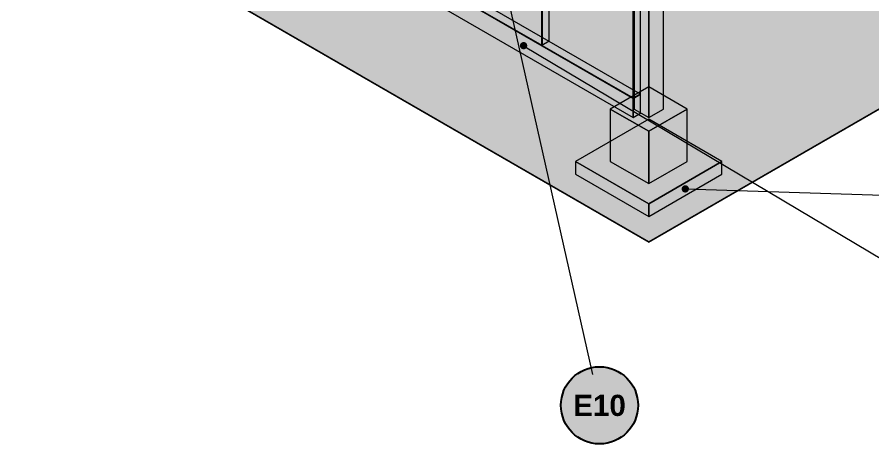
# Model space of a CAD drawing. Header units: millimetres. Extents: x 10 to 6200, y 4 to 286.
# Drawn here: x 294.9 to 375.9, y 115.3 to 155.8 of the extents above; entities that cross this region are included whole.
import ezdxf
from ezdxf.enums import TextEntityAlignment as Align

# ---------------------------------------------------------------- set-up
doc = ezdxf.new("R2010")
doc.units = ezdxf.units.MM
for name, color, linetype in [('ISO', 7, 'Continuous'), ('ISO-RELLENO', 9, 'Continuous'), ('REFERENCIAS', 7, 'Continuous'), ('REFERENCIAS-RELLENO', 9, 'Continuous')]:
    doc.layers.add(name, color=color, linetype=linetype)
doc.styles.add('ARIAL-NEGRITA', font='arialbd.ttf')

msp = doc.modelspace()

# ---------------------------------------------------------------- hatches: boundary and pattern name
at = {"layer": 'ISO-RELLENO', "true_color": 0xd6d1c7}
h = msp.add_hatch(color=254, dxfattribs=at)
h.dxf.hatch_style = 1
h.paths.add_polyline_path([(274.986, 180.49), (354.66, 134.49), (417.014, 170.49), (337.34, 216.49)])
at = {"layer": 'ISO-RELLENO', "true_color": 0xaea89d}
h = msp.add_hatch(color=253, dxfattribs=at)
h.dxf.hatch_style = 1
h.paths.add_polyline_path([(335.902, 158.08), (344.528, 153.1), (344.528, 191.02), (335.902, 196)])
at = {"layer": 'ISO-RELLENO', "true_color": 0x807c73}
h = msp.add_hatch(color=8, dxfattribs=at)
h.dxf.hatch_style = 1
h.paths.add_polyline_path([(344.528, 153.1), (345.221, 153.5), (345.221, 191.42), (344.528, 191.02)])
at = {"layer": 'ISO-RELLENO', "true_color": 0xaea89d}
h = msp.add_hatch(color=253, dxfattribs=at)
h.dxf.hatch_style = 1
h.paths.add_polyline_path([(344.562, 153.08), (353.188, 148.1), (353.188, 186.02), (344.562, 191)])
at = {"layer": 'ISO-RELLENO', "true_color": 0x807c73}
h = msp.add_hatch(color=8, dxfattribs=at)
h.dxf.hatch_style = 1
h.paths.add_polyline_path([(353.188, 148.1), (353.881, 148.5), (353.881, 186.42), (353.188, 186.02)])
at = {"layer": 'ISO-RELLENO', "true_color": 0xa4a9ae}
h = msp.add_hatch(color=253, dxfattribs=at)
h.dxf.hatch_style = 1
h.paths.add_polyline_path([(353.275, 147.05), (354.66, 146.25), (354.66, 183.95), (353.275, 184.75)])
at = {"layer": 'ISO-RELLENO', "true_color": 0x797d80}
h = msp.add_hatch(color=8, dxfattribs=at)
h.dxf.hatch_style = 1
h.paths.add_polyline_path([(354.66, 146.25), (356.046, 147.05), (356.046, 184.75), (354.66, 183.95)])
at = {"layer": 'ISO-RELLENO', "true_color": 0xc8c3ba}
h = msp.add_hatch(color=9, dxfattribs=at)
h.dxf.hatch_style = 1
h.paths.add_polyline_path([(274.986, 180.45), (354.66, 134.45), (354.66, 134.49), (274.986, 180.49)])
at = {"layer": 'ISO-RELLENO', "true_color": 0x949089}
h = msp.add_hatch(color=252, dxfattribs=at)
h.dxf.hatch_style = 1
h.paths.add_polyline_path([(354.66, 134.45), (417.014, 170.45), (417.014, 170.49), (354.66, 134.49)])
at = {"layer": 'ISO-RELLENO', "true_color": 0xa6b89e}
h = msp.add_hatch(color=253, dxfattribs=at)
h.dxf.hatch_style = 1
h.paths.add_polyline_path([(318.582, 168.04), (353.188, 148.06), (353.881, 148.46), (319.274, 168.44)])
at = {"layer": 'ISO-RELLENO', "true_color": 0x9bac93}
h = msp.add_hatch(color=253, dxfattribs=at)
h.dxf.hatch_style = 1
h.paths.add_polyline_path([(318.582, 166.24), (353.188, 146.26), (353.188, 148.06), (318.582, 168.04)])
at = {"layer": 'ISO-RELLENO', "true_color": 0xc2baaa}
h = msp.add_hatch(color=9, dxfattribs=at)
h.dxf.hatch_style = 1
h.paths.add_polyline_path([(351.023, 147.05), (354.66, 144.95), (358.298, 147.05), (354.66, 149.15)])
at = {"layer": 'ISO-RELLENO', "true_color": 0x727f6d}
h = msp.add_hatch(color=8, dxfattribs=at)
h.dxf.hatch_style = 1
h.paths.add_polyline_path([(353.188, 146.26), (353.881, 146.66), (353.881, 148.46), (353.188, 148.06)])
at = {"layer": 'ISO-RELLENO', "true_color": 0xb5ae9e}
h = msp.add_hatch(color=253, dxfattribs=at)
h.dxf.hatch_style = 1
h.paths.add_polyline_path([(351.023, 142.09), (354.66, 139.99), (354.66, 144.95), (351.023, 147.05)])
at = {"layer": 'ISO-RELLENO', "true_color": 0x858075}
h = msp.add_hatch(color=8, dxfattribs=at)
h.dxf.hatch_style = 1
h.paths.add_polyline_path([(354.66, 139.99), (358.298, 142.09), (358.298, 147.05), (354.66, 144.95)])
at = {"layer": 'ISO-RELLENO', "true_color": 0xc2baaa}
h = msp.add_hatch(color=9, dxfattribs=at)
h.dxf.hatch_style = 1
h.paths.add_polyline_path([(347.732, 142.09), (354.66, 138.09), (361.588, 142.09), (354.66, 146.09)])
at = {"layer": 'ISO-RELLENO', "true_color": 0xb5ae9e}
h = msp.add_hatch(color=253, dxfattribs=at)
h.dxf.hatch_style = 1
h.paths.add_polyline_path([(347.732, 140.89), (354.66, 136.89), (354.66, 138.09), (347.732, 142.09)])
at = {"layer": 'ISO-RELLENO', "true_color": 0x858075}
h = msp.add_hatch(color=8, dxfattribs=at)
h.dxf.hatch_style = 1
h.paths.add_polyline_path([(354.66, 136.89), (361.588, 140.89), (361.588, 142.09), (354.66, 138.09)])
at = {"layer": 'REFERENCIAS-RELLENO', "true_color": 0x000000}
h = msp.add_hatch(color=18, dxfattribs=at)
h.dxf.hatch_style = 1
edge = h.paths.add_edge_path()
edge.add_arc((342.813, 153.05), 0.35, 0, 360)
h = msp.add_hatch(color=18, dxfattribs=at)
h.dxf.hatch_style = 1
edge = h.paths.add_edge_path()
edge.add_arc((358.124, 139.49), 0.35, 0, 360)
at = {"layer": 'REFERENCIAS-RELLENO', "true_color": 0xffffff}
h = msp.add_hatch(color=7, dxfattribs=at)
h.dxf.hatch_style = 1
edge = h.paths.add_edge_path()
edge.add_arc((350, 119), 3.65, 0, 360)

# ---------------------------------------------------------------- linework, layer by layer
at = {"layer": 'ISO', "lineweight": 9}
for points in [[(274.986, 180.49), (354.66, 134.49), (417.014, 170.49), (337.34, 216.49)], [(274.986, 180.45), (354.66, 134.45), (354.66, 134.49), (274.986, 180.49)], [(354.66, 134.45), (417.014, 170.45), (417.014, 170.49), (354.66, 134.49)]]:
    msp.add_lwpolyline(points, close=True, dxfattribs=at)
at = {"layer": 'ISO', "lineweight": 13}
for points in [[(335.902, 158.08), (344.528, 153.1), (344.528, 191.02), (335.902, 196)], [(344.528, 153.1), (345.221, 153.5), (345.221, 191.42), (344.528, 191.02)], [(344.562, 153.08), (353.188, 148.1), (353.188, 186.02), (344.562, 191)], [(353.188, 148.1), (353.881, 148.5), (353.881, 186.42), (353.188, 186.02)], [(318.582, 168.04), (353.188, 148.06), (353.881, 148.46), (319.274, 168.44)], [(318.582, 166.24), (353.188, 146.26), (353.188, 148.06), (318.582, 168.04)], [(353.188, 146.26), (353.881, 146.66), (353.881, 148.46), (353.188, 148.06)]]:
    msp.add_lwpolyline(points, close=True, dxfattribs=at)
at = {"layer": 'ISO', "lineweight": 18}
for points in [[(353.275, 147.05), (354.66, 146.25), (354.66, 183.95), (353.275, 184.75)], [(354.66, 146.25), (356.046, 147.05), (356.046, 184.75), (354.66, 183.95)], [(351.023, 147.05), (354.66, 144.95), (358.298, 147.05), (354.66, 149.15)], [(351.023, 142.09), (354.66, 139.99), (354.66, 144.95), (351.023, 147.05)], [(354.66, 139.99), (358.298, 142.09), (358.298, 147.05), (354.66, 144.95)], [(347.732, 142.09), (354.66, 138.09), (361.588, 142.09), (354.66, 146.09)], [(347.732, 140.89), (354.66, 136.89), (354.66, 138.09), (347.732, 142.09)], [(354.66, 136.89), (361.588, 140.89), (361.588, 142.09), (354.66, 138.09)]]:
    msp.add_lwpolyline(points, close=True, dxfattribs=at)
at = {"layer": 'REFERENCIAS', "lineweight": 13}
for points in [[(339.349, 166.25), (349.34, 121.927)], [(342.813, 153.05), (397.422, 120.535)], [(358.124, 139.49), (433.002, 137.096)]]:
    msp.add_lwpolyline(points, dxfattribs=at)
at = {"layer": 'REFERENCIAS', "lineweight": 25}
msp.add_circle((350, 119), 3.65, dxfattribs=at)

# ---------------------------------------------------------------- texts
at = {"layer": 'REFERENCIAS', "style": 'ARIAL-NEGRITA'}
msp.add_text('E10', height=2.0048, dxfattribs=at).set_placement((350, 117.992), align=Align.CENTER)

doc.saveas('drawing.dxf')
